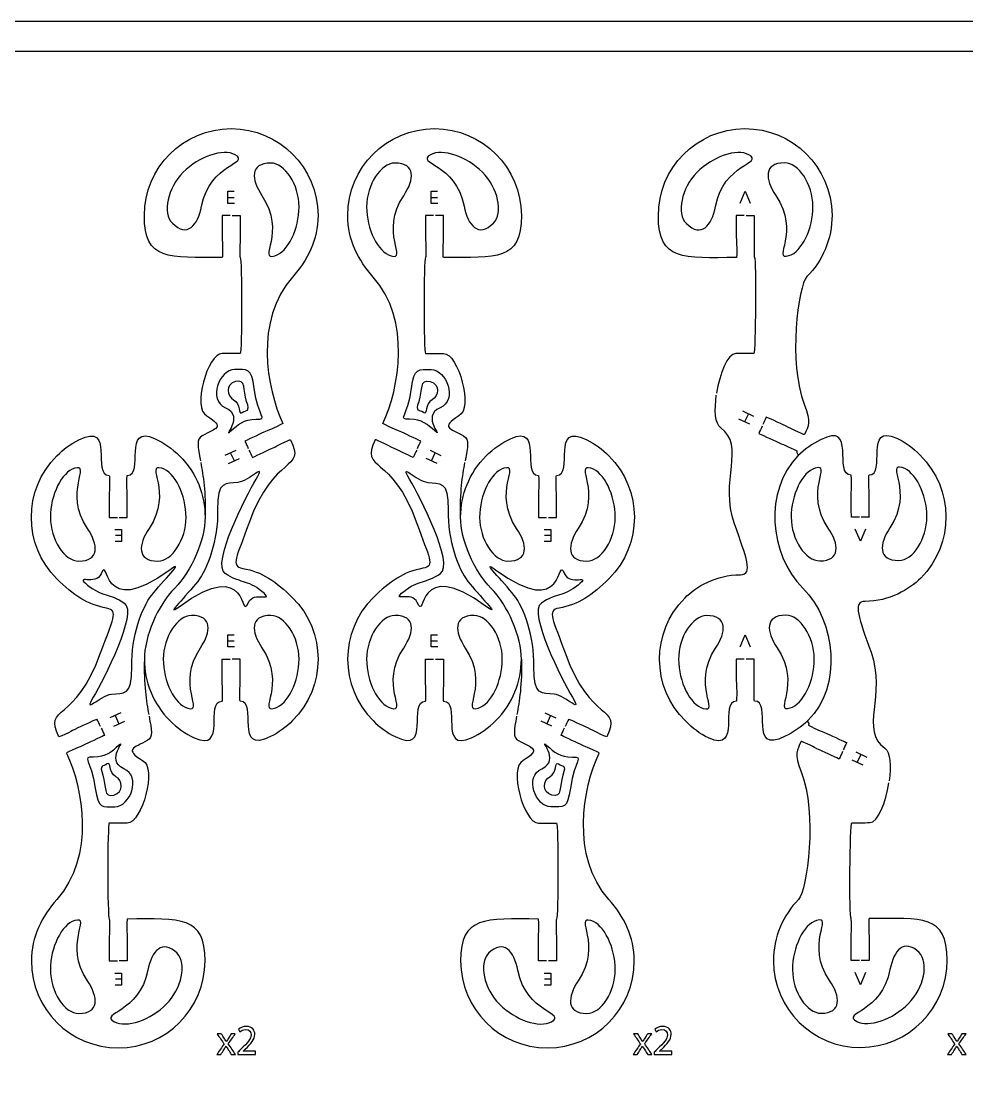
# Model space of a CAD drawing. Extents: x 0 to 620, y 0 to 360.
# Drawn here: x 383 to 540.9, y 183.1 to 360 of the extents above; entities that cross this region are included whole.
import ezdxf

# ---------------------------------------------------------------- set-up
doc = ezdxf.new("R2010")
doc.units = 0
doc.header["$MEASUREMENT"] = 0
doc.layers.add('DEFAULT', color=7, linetype='CONTINUOUS')

msp = doc.modelspace()

# ---------------------------------------------------------------- linework, layer by layer
at = {"layer": 'DEFAULT', "color": 36}
for points in [[(620, 0), (0, 0), (0, 360), (620, 360)], [(615.33, 5.38), (213.62, 5.38), (213.62, 355), (615.33, 355)]]:
    msp.add_lwpolyline(points, close=True, dxfattribs=at)
at = {"layer": 'DEFAULT', "color": 250}
for points in [[(418.65, 329.61), (417.51, 329.61), (417.51, 331.64), (418.6, 331.64)], [(452.59, 329.61), (451.46, 329.61), (451.46, 331.63), (452.55, 331.63)], [(503.05, 329.62), (503.89, 331.64), (504.74, 329.62)], [(418.56, 330.56), (417.51, 330.56)], [(452.5, 330.56), (451.46, 330.56)], [(503.45, 294.98), (505.28, 294.12)], [(504.43, 294.52), (503.79, 293.16)], [(504.65, 292.76), (502.82, 293.61)], [(418.83, 288.4), (417, 287.55)], [(417.64, 286.19), (419.47, 287.04)], [(418.61, 286.64), (417.97, 288)], [(452.47, 286.19), (450.64, 287.04)], [(451.28, 288.41), (453.11, 287.55)], [(451.5, 286.64), (452.13, 288)], [(398.65, 275.19), (399.79, 275.19), (399.79, 273.17), (398.69, 273.17)], [(470.32, 275.19), (471.46, 275.19), (471.46, 273.17), (470.36, 273.17)], [(523.97, 275.26), (523.13, 273.24), (522.28, 275.26)], [(398.74, 274.25), (399.79, 274.25)], [(470.41, 274.24), (471.46, 274.24)], [(418.65, 255.6), (417.51, 255.6), (417.51, 257.62), (418.6, 257.62)], [(452.59, 255.6), (451.46, 255.6), (451.46, 257.62), (452.55, 257.62)], [(503.05, 255.61), (503.89, 257.64), (504.74, 255.61)], [(418.56, 256.55), (417.51, 256.55)], [(452.5, 256.55), (451.46, 256.55)], [(399.67, 244.6), (397.83, 243.75)], [(470.44, 244.6), (472.27, 243.75)], [(398.47, 242.39), (400.3, 243.24)], [(398.69, 244.15), (399.33, 242.79)], [(471.64, 242.39), (469.81, 243.24)], [(471.42, 244.15), (470.78, 242.79)], [(522.38, 238.09), (524.22, 237.24)], [(522.61, 236.33), (523.24, 237.69)], [(523.58, 235.87), (521.75, 236.73)], [(398.65, 201.18), (399.79, 201.18), (399.79, 199.16), (398.7, 199.16)], [(398.74, 200.23), (399.79, 200.23)], [(470.32, 201.18), (471.45, 201.18), (471.45, 199.16), (470.36, 199.16)], [(470.41, 200.23), (471.45, 200.23)], [(523.97, 201.26), (523.13, 199.24), (522.28, 201.26)]]:
    msp.add_lwpolyline(points, dxfattribs=at)
at = {"layer": 'DEFAULT', "color": 1}
for points, knots in [([(417.93, 327.58), (417.48, 327.58), (417.03, 327.58), (416.58, 327.58), (416.58, 326.41), (416.58, 325.25), (416.58, 324.08), (416.58, 323.11), (416.63, 322.92), (416.63, 322.33), (416.63, 321.36), (416.63, 320.58), (416.58, 320.58), (407.64, 320.58), (403.58, 319.99), (403.58, 327.58), (403.58, 335.59), (410.07, 342.08), (418.08, 342.08), (426.09, 342.08), (432.58, 335.59), (432.58, 327.58), (432.58, 323.57), (430.79, 320.1), (428.33, 317.32), (421.93, 310.1), (423.96, 298.77), (426.7, 292.9), (426.72, 292.85), (426.01, 292.52), (425.14, 292.11), (424.6, 291.86), (424.41, 291.83), (423.53, 291.42), (422.73, 291.05), (420.36, 289.94), (420.36, 289.94), (420.55, 289.53), (420.74, 289.12), (420.93, 288.72)], [0, 0, 0, 0, 3.83, 3.83, 3.83, 13.76, 13.76, 13.76, 14.76, 14.76, 14.76, 15.76, 15.76, 15.76, 16.76, 16.76, 16.76, 17.76, 17.76, 17.76, 18.76, 18.76, 18.76, 19.76, 19.76, 19.76, 20.76, 20.76, 20.76, 21.76, 21.76, 21.76, 22.76, 22.76, 22.76, 23.76, 23.76, 23.76, 27.58953, 27.58953, 27.58953, 27.58953]), ([(449.18, 288.72), (449.37, 289.13), (449.56, 289.54), (449.75, 289.94), (449.75, 289.94), (447.38, 291.05), (446.58, 291.43), (445.7, 291.83), (445.51, 291.87), (444.97, 292.12), (444.09, 292.52), (443.39, 292.85), (443.41, 292.9), (446.15, 298.78), (448.18, 310.1), (441.78, 317.32), (439.31, 320.1), (437.53, 323.57), (437.53, 327.58), (437.53, 335.59), (444.02, 342.08), (452.03, 342.08), (460.04, 342.08), (466.53, 335.59), (466.53, 327.58), (466.53, 319.99), (462.46, 320.58), (453.53, 320.58), (453.48, 320.58), (453.48, 321.36), (453.48, 322.33), (453.48, 322.92), (453.53, 323.11), (453.53, 324.08), (453.53, 325.25), (453.53, 326.41), (453.53, 327.58), (453.08, 327.58), (452.63, 327.58), (452.18, 327.58)], [0, 0, 0, 0, 3.82953, 3.82953, 3.82953, 4.82953, 4.82953, 4.82953, 5.82953, 5.82953, 5.82953, 6.82953, 6.82953, 6.82953, 7.82953, 7.82953, 7.82953, 8.82953, 8.82953, 8.82953, 9.82953, 9.82953, 9.82953, 10.82953, 10.82953, 10.82953, 11.82953, 11.82953, 11.82953, 12.82953, 12.82953, 12.82953, 13.82953, 13.82953, 13.82953, 23.75953, 23.75953, 23.75953, 27.58953, 27.58953, 27.58953, 27.58953]), ([(503.75, 327.58), (503.3, 327.58), (502.85, 327.57), (502.4, 327.57), (502.4, 327.57), (502.41, 324.94), (502.42, 324.07), (502.42, 323.1), (502.48, 322.91), (502.48, 322.32), (502.49, 321.36), (502.49, 320.57), (502.44, 320.57), (493.51, 320.52), (489.44, 319.91), (489.4, 327.5), (489.36, 335.51), (495.81, 342.03), (503.82, 342.08), (511.83, 342.12), (518.35, 335.67), (518.4, 327.66), (518.42, 323.66), (516.82, 320.01), (514.21, 317.38), (512.76, 315.92), (511.04, 302.96), (513.77, 296.08), (514.97, 293.03), (514.47, 292.52), (513.79, 291.02), (513.77, 290.98), (513.06, 291.3), (512.18, 291.71), (511.64, 291.95), (511.49, 292.08), (510.61, 292.49), (509.81, 292.85), (507.43, 293.95), (507.43, 293.95), (507.24, 293.54), (507.05, 293.13), (506.86, 292.72)], [0, 0, 0, 0, 3.830052, 3.830052, 3.830052, 4.830052, 4.830052, 4.830052, 5.830052, 5.830052, 5.830052, 6.830052, 6.830052, 6.830052, 7.830052, 7.830052, 7.830052, 8.830052, 8.830052, 8.830052, 9.830052, 9.830052, 9.830052, 10.830052, 10.830052, 10.830052, 11.830052, 11.830052, 11.830052, 12.830052, 12.830052, 12.830052, 13.830052, 13.830052, 13.830052, 14.830052, 14.830052, 14.830052, 15.830052, 15.830052, 15.830052, 19.660248, 19.660248, 19.660248, 19.660248]), ([(413.13, 329.12), (412.51, 325.92), (410.72, 323.84), (408.26, 326.3), (406.56, 328), (407.46, 332.2), (410.07, 334.8), (412.67, 337.41), (416.74, 338.84), (418.73, 337.72), (421.39, 336.23), (414.52, 336.36), (413.13, 329.12)], [1, 1, 1, 1, 2, 2, 2, 3, 3, 3, 4, 4, 4, 5, 5, 5, 5]), ([(460.04, 334.8), (462.65, 332.2), (463.55, 327.99), (461.85, 326.3), (459.39, 323.84), (457.6, 325.92), (456.98, 329.12), (455.59, 336.35), (448.71, 336.23), (451.37, 337.72), (453.37, 338.83), (457.43, 337.41), (460.04, 334.8)], [1, 1, 1, 1, 2, 2, 2, 3, 3, 3, 4, 4, 4, 5, 5, 5, 5]), ([(504.5, 337.72), (507.16, 336.25), (500.29, 336.33), (498.94, 329.09), (498.34, 325.89), (496.56, 323.8), (494.08, 326.24), (492.38, 327.93), (493.25, 332.14), (495.85, 334.76), (498.44, 337.38), (502.49, 338.83), (504.5, 337.72)], [1, 1, 1, 1, 2, 2, 2, 3, 3, 3, 4, 4, 4, 5, 5, 5, 5]), ([(423.22, 330.9), (421.4, 333.59), (421.19, 336.33), (424.67, 336.33), (427.07, 336.33), (429.41, 332.73), (429.41, 329.04), (429.41, 325.36), (427.54, 321.47), (425.34, 320.85), (422.41, 320.02), (427.35, 324.79), (423.22, 330.9)], [1, 1, 1, 1, 2, 2, 2, 3, 3, 3, 4, 4, 4, 5, 5, 5, 5]), ([(444.77, 320.85), (442.57, 321.47), (440.7, 325.35), (440.7, 329.04), (440.7, 332.72), (443.04, 336.33), (445.43, 336.33), (448.92, 336.33), (448.71, 333.59), (446.88, 330.89), (442.76, 324.79), (447.7, 320.02), (444.77, 320.85)], [1, 1, 1, 1, 2, 2, 2, 3, 3, 3, 4, 4, 4, 5, 5, 5, 5]), ([(515.22, 329.1), (515.24, 325.42), (513.39, 321.52), (511.2, 320.89), (508.27, 320.04), (513.19, 324.84), (509.03, 330.92), (507.18, 333.61), (506.96, 336.35), (510.44, 336.37), (512.84, 336.38), (515.2, 332.79), (515.22, 329.1)], [1, 1, 1, 1, 2, 2, 2, 3, 3, 3, 4, 4, 4, 5, 5, 5, 5]), ([(418.23, 327.58), (418.68, 327.58), (419.13, 327.58), (419.58, 327.58), (419.58, 326.41), (419.58, 325.25), (419.58, 324.08), (419.58, 323.11), (419.53, 322.92), (419.53, 322.33), (419.53, 321.36), (419.53, 320.58), (419.58, 320.58), (419.91, 320.46), (419.91, 304.58), (419.58, 304.58), (418.58, 304.58), (417.58, 304.58), (416.58, 304.58), (414.1, 304.58), (411.56, 295.31), (414.01, 294.17), (417.11, 292.17), (415.54, 292.12), (413.23, 290.8), (412.23, 290.23), (412.51, 289.02), (412.95, 286.65)], [0, 0, 0, 0, 3.83, 3.83, 3.83, 13.76, 13.76, 13.76, 14.76, 14.76, 14.76, 15.76, 15.76, 15.76, 16.76, 16.76, 16.76, 25.26, 25.26, 25.26, 26.26, 26.26, 26.26, 27.26, 27.26, 27.26, 28.26, 28.26, 28.26, 28.26]), ([(451.88, 327.58), (451.43, 327.58), (450.98, 327.58), (450.53, 327.58), (450.53, 326.41), (450.53, 325.25), (450.53, 324.08), (450.53, 323.11), (450.58, 322.92), (450.58, 322.33), (450.58, 321.36), (450.58, 320.58), (450.53, 320.58), (450.2, 320.46), (450.2, 304.58), (450.53, 304.58), (451.53, 304.58), (452.53, 304.58), (453.53, 304.58), (456.01, 304.58), (458.55, 295.31), (456.1, 294.17), (453, 292.17), (454.57, 292.12), (456.88, 290.81), (457.88, 290.24), (457.6, 289.02), (457.16, 286.64)], [0, 0, 0, 0, 3.83, 3.83, 3.83, 13.76, 13.76, 13.76, 14.76, 14.76, 14.76, 15.76, 15.76, 15.76, 16.76, 16.76, 16.76, 25.26, 25.26, 25.26, 26.26, 26.26, 26.26, 27.26, 27.26, 27.26, 28.26, 28.26, 28.26, 28.26]), ([(504.05, 327.58), (504.5, 327.58), (504.95, 327.59), (505.4, 327.59), (505.4, 327.59), (505.41, 324.96), (505.42, 324.09), (505.43, 323.12), (505.38, 322.93), (505.38, 322.34), (505.39, 321.37), (505.39, 320.59), (505.44, 320.59), (505.77, 320.47), (505.65, 304.59), (505.33, 304.58), (504.33, 304.58), (503.33, 304.57), (502.33, 304.57), (500.94, 304.56), (499.63, 301.18), (499.13, 297.93)], [0, 0, 0, 0, 3.830052, 3.830052, 3.830052, 4.830052, 4.830052, 4.830052, 5.830052, 5.830052, 5.830052, 6.830052, 6.830052, 6.830052, 7.830052, 7.830052, 7.830052, 16.330146, 16.330146, 16.330146, 17.330146, 17.330146, 17.330146, 17.330146]), ([(503.74, 253.57), (503.29, 253.57), (502.84, 253.57), (502.4, 253.57), (502.4, 253.57), (502.41, 250.94), (502.42, 250.06), (502.42, 249.1), (502.47, 248.9), (502.48, 248.31), (502.48, 247.35), (502.48, 246.56), (502.43, 246.56), (499.44, 246.54), (503.4, 237.92), (497.8, 240.42), (496.32, 241.1), (495.14, 242.04), (493.91, 243.25), (488.22, 248.88), (488.17, 258.07), (493.8, 263.76), (495.72, 265.68), (499.06, 267.66), (503.11, 267.66), (505.28, 267.66), (504.11, 270.54), (502.12, 276.12), (499.56, 283.28), (504.05, 289.19), (499.82, 292.15), (498.87, 292.8), (498.74, 295.14), (499.08, 297.62)], [0, 0, 0, 0, 3.820052, 3.820052, 3.820052, 4.820052, 4.820052, 4.820052, 5.820052, 5.820052, 5.820052, 6.820052, 6.820052, 6.820052, 7.820052, 7.820052, 7.820052, 8.820052, 8.820052, 8.820052, 9.820052, 9.820052, 9.820052, 10.820052, 10.820052, 10.820052, 11.820052, 11.820052, 11.820052, 12.820052, 12.820052, 12.820052, 13.820052, 13.820052, 13.820052, 13.820052]), ([(396.25, 242.34), (396.06, 242.75), (395.87, 243.16), (395.67, 243.57), (395.67, 243.57), (393.3, 242.46), (392.5, 242.09), (391.62, 241.68), (391.47, 241.55), (390.94, 241.3), (390.06, 240.89), (389.35, 240.57), (389.33, 240.61), (386.66, 245.99), (392.08, 242.75), (396.28, 254.61), (398.26, 260.2), (399.42, 261.71), (397.28, 262.07), (394.14, 262.61), (391.68, 264.26), (388.97, 266.97), (383.3, 272.64), (383.3, 281.82), (388.97, 287.48), (390.07, 288.59), (391.31, 289.47), (392.64, 290.15), (398.81, 293.28), (394.64, 284.23), (397.72, 284.23), (397.77, 284.23), (397.77, 283.44), (397.77, 282.48), (397.77, 281.89), (397.72, 281.69), (397.72, 280.73), (397.72, 279.56), (397.72, 278.39), (397.72, 277.22), (398.17, 277.22), (398.62, 277.22), (399.07, 277.22)], [0, 0, 0, 0, 3.82953, 3.82953, 3.82953, 4.82953, 4.82953, 4.82953, 5.82953, 5.82953, 5.82953, 6.82953, 6.82953, 6.82953, 7.82953, 7.82953, 7.82953, 8.82953, 8.82953, 8.82953, 9.82953, 9.82953, 9.82953, 10.82953, 10.82953, 10.82953, 11.82953, 11.82953, 11.82953, 12.82953, 12.82953, 12.82953, 13.82953, 13.82953, 13.82953, 14.82953, 14.82953, 14.82953, 24.75953, 24.75953, 24.75953, 28.59953, 28.59953, 28.59953, 28.59953]), ([(399.37, 277.22), (399.82, 277.22), (400.27, 277.22), (400.72, 277.22), (400.72, 278.39), (400.72, 279.56), (400.72, 280.73), (400.72, 281.69), (400.67, 281.89), (400.67, 282.48), (400.67, 283.44), (400.67, 284.23), (400.72, 284.23), (403.72, 284.23), (399.81, 292.87), (405.39, 290.34), (406.86, 289.65), (408.25, 288.7), (409.47, 287.48), (412.3, 284.65), (413.72, 280.94), (413.72, 277.23), (413.72, 273.52), (411.48, 268.23), (408.65, 265.39), (405.82, 262.57), (403.58, 257.27), (403.58, 253.56), (403.45, 249.41), (403.93, 246.45), (404.31, 244.35)], [0, 0, 0, 0, 3.82, 3.82, 3.82, 13.75, 13.75, 13.75, 14.75, 14.75, 14.75, 15.75, 15.75, 15.75, 16.75, 16.75, 16.75, 17.75, 17.75, 17.75, 18.75, 18.75, 18.75, 19.75, 19.75, 19.75, 20.75, 20.75, 20.75, 21.75, 21.75, 21.75, 21.75]), ([(456.39, 277.23), (456.39, 280.94), (457.81, 284.65), (460.64, 287.48), (461.86, 288.7), (463.24, 289.65), (464.72, 290.34), (470.3, 292.87), (466.39, 284.23), (469.39, 284.23), (469.44, 284.23), (469.44, 283.44), (469.44, 282.48), (469.44, 281.89), (469.39, 281.69), (469.39, 280.73), (469.39, 279.56), (469.39, 278.39), (469.39, 277.22), (469.84, 277.22), (470.29, 277.22), (470.74, 277.22)], [0, 0, 0, 0, 1, 1, 1, 2, 2, 2, 3, 3, 3, 4, 4, 4, 5, 5, 5, 14.93, 14.93, 14.93, 18.76, 18.76, 18.76, 18.76]), ([(471.04, 277.22), (471.49, 277.22), (471.94, 277.22), (472.39, 277.22), (472.39, 278.39), (472.39, 279.56), (472.39, 280.73), (472.39, 281.69), (472.34, 281.89), (472.34, 282.48), (472.34, 283.44), (472.34, 284.23), (472.39, 284.23), (475.46, 284.23), (471.29, 293.28), (477.47, 290.15), (478.79, 289.47), (480.04, 288.59), (481.14, 287.48), (486.81, 281.82), (486.81, 272.64), (481.14, 266.97), (478.43, 264.26), (475.97, 262.61), (472.83, 262.08), (470.69, 261.71), (471.85, 260.2), (473.83, 254.61), (478.03, 242.75), (483.44, 245.99), (480.78, 240.61), (480.76, 240.57), (480.05, 240.9), (479.17, 241.31), (478.64, 241.56), (478.48, 241.68), (477.61, 242.09), (476.81, 242.46), (474.43, 243.57), (474.43, 243.57), (474.24, 243.16), (474.05, 242.76), (473.86, 242.35)], [0, 0, 0, 0, 3.83, 3.83, 3.83, 13.76, 13.76, 13.76, 14.76, 14.76, 14.76, 15.76, 15.76, 15.76, 16.76, 16.76, 16.76, 17.76, 17.76, 17.76, 18.76, 18.76, 18.76, 19.76, 19.76, 19.76, 20.76, 20.76, 20.76, 21.76, 21.76, 21.76, 22.76, 22.76, 22.76, 23.76, 23.76, 23.76, 24.76, 24.76, 24.76, 28.58953, 28.58953, 28.58953, 28.58953]), ([(506.74, 292.45), (506.55, 292.04), (506.36, 291.63), (506.17, 291.22), (506.17, 291.22), (508.56, 290.12), (509.36, 289.76), (510.23, 289.35), (510.43, 289.32), (510.97, 289.07), (511.85, 288.67), (512.56, 288.35), (512.54, 288.3), (512.32, 287.83), (513.03, 287.8), (512.71, 287.49)], [0, 0, 0, 0, 3.830196, 3.830196, 3.830196, 4.830196, 4.830196, 4.830196, 5.830196, 5.830196, 5.830196, 6.830196, 6.830196, 6.830196, 7.830196, 7.830196, 7.830196, 7.830196]), ([(522.98, 277.28), (522.53, 277.28), (522.08, 277.28), (521.63, 277.28), (521.63, 277.28), (521.61, 279.91), (521.6, 280.78), (521.6, 281.75), (521.65, 281.94), (521.65, 282.53), (521.64, 283.5), (521.64, 284.28), (521.59, 284.28), (518.51, 284.26), (522.63, 293.34), (516.47, 290.17), (515.15, 289.49), (513.81, 288.6), (512.71, 287.49), (507.08, 281.8), (507.82, 271.06), (513.51, 265.43), (519.17, 259.77), (520.08, 249.03), (514.42, 243.37), (514.11, 243.06), (514.7, 243.03), (514.48, 242.56), (514.46, 242.51), (515.18, 242.19), (516.05, 241.79), (516.59, 241.54), (516.79, 241.5), (517.67, 241.1), (518.46, 240.73), (520.85, 239.64), (520.85, 239.64), (520.66, 239.23), (520.47, 238.82), (520.28, 238.41)], [0, 0, 0, 0, 3.830052, 3.830052, 3.830052, 4.830052, 4.830052, 4.830052, 5.830052, 5.830052, 5.830052, 6.830052, 6.830052, 6.830052, 7.830052, 7.830052, 7.830052, 8.830052, 8.830052, 8.830052, 9.830052, 9.830052, 9.830052, 10.830052, 10.830052, 10.830052, 11.830052, 11.830052, 11.830052, 12.830052, 12.830052, 12.830052, 13.830052, 13.830052, 13.830052, 14.830052, 14.830052, 14.830052, 18.660248, 18.660248, 18.660248, 18.660248]), ([(523.28, 277.29), (523.73, 277.29), (524.18, 277.29), (524.63, 277.29), (524.63, 277.29), (524.61, 279.92), (524.61, 280.8), (524.6, 281.76), (524.55, 281.96), (524.55, 282.55), (524.54, 283.51), (524.54, 284.3), (524.59, 284.3), (527.59, 284.32), (523.63, 292.94), (529.22, 290.44), (530.7, 289.76), (531.88, 288.82), (533.11, 287.61), (538.8, 281.97), (538.85, 272.79), (533.22, 267.1), (531.3, 265.18), (527.96, 263.2), (523.91, 263.2), (521.74, 263.2), (522.92, 260.32), (524.91, 254.74), (527.46, 247.58), (522.97, 241.67), (527.21, 238.71), (528.15, 238.06), (528.29, 235.71), (527.94, 233.24)], [0, 0, 0, 0, 3.830052, 3.830052, 3.830052, 4.830052, 4.830052, 4.830052, 5.830052, 5.830052, 5.830052, 6.830052, 6.830052, 6.830052, 7.830052, 7.830052, 7.830052, 8.830052, 8.830052, 8.830052, 9.830052, 9.830052, 9.830052, 10.830052, 10.830052, 10.830052, 11.830052, 11.830052, 11.830052, 12.830052, 12.830052, 12.830052, 13.830052, 13.830052, 13.830052, 13.830052]), ([(421.05, 288.44), (421.24, 288.04), (421.43, 287.63), (421.63, 287.22), (421.63, 287.22), (424, 288.33), (424.8, 288.7), (425.68, 289.11), (425.83, 289.24), (426.36, 289.49), (427.24, 289.89), (427.95, 290.22), (427.97, 290.18), (430.64, 284.8), (425.22, 288.04), (421.02, 276.18), (419.04, 270.59), (417.88, 269.08), (420.02, 268.71), (423.16, 268.18), (425.62, 266.53), (428.34, 263.82), (434, 258.16), (434, 248.97), (428.34, 243.31), (427.23, 242.2), (425.99, 241.32), (424.66, 240.64), (418.49, 237.51), (422.66, 246.57), (419.58, 246.57), (419.53, 246.57), (419.53, 247.35), (419.53, 248.32), (419.53, 248.91), (419.58, 249.1), (419.58, 250.07), (419.58, 251.23), (419.58, 252.4), (419.58, 253.57), (419.13, 253.57), (418.68, 253.57), (418.22, 253.57)], [0, 0, 0, 0, 3.82953, 3.82953, 3.82953, 4.82953, 4.82953, 4.82953, 5.82953, 5.82953, 5.82953, 6.82953, 6.82953, 6.82953, 7.82953, 7.82953, 7.82953, 8.82953, 8.82953, 8.82953, 9.82953, 9.82953, 9.82953, 10.82953, 10.82953, 10.82953, 11.82953, 11.82953, 11.82953, 12.82953, 12.82953, 12.82953, 13.82953, 13.82953, 13.82953, 14.82953, 14.82953, 14.82953, 24.75953, 24.75953, 24.75953, 28.60953, 28.60953, 28.60953, 28.60953]), ([(449.05, 288.45), (448.86, 288.04), (448.67, 287.63), (448.48, 287.22), (448.48, 287.22), (446.11, 288.33), (445.31, 288.7), (444.43, 289.11), (444.28, 289.24), (443.75, 289.49), (442.87, 289.9), (442.16, 290.23), (442.14, 290.18), (439.47, 284.8), (444.88, 288.04), (449.09, 276.18), (451.07, 270.59), (452.23, 269.08), (450.09, 268.72), (446.94, 268.18), (444.49, 266.53), (441.77, 263.82), (436.11, 258.16), (436.11, 248.97), (441.77, 243.31), (442.88, 242.2), (444.12, 241.32), (445.45, 240.64), (451.62, 237.51), (447.45, 246.57), (450.53, 246.57), (450.58, 246.57), (450.58, 247.35), (450.58, 248.32), (450.58, 248.91), (450.53, 249.1), (450.53, 250.07), (450.53, 251.23), (450.53, 252.4), (450.53, 253.57), (450.98, 253.57), (451.43, 253.57), (451.88, 253.57)], [0, 0, 0, 0, 3.82953, 3.82953, 3.82953, 4.82953, 4.82953, 4.82953, 5.82953, 5.82953, 5.82953, 6.82953, 6.82953, 6.82953, 7.82953, 7.82953, 7.82953, 8.82953, 8.82953, 8.82953, 9.82953, 9.82953, 9.82953, 10.82953, 10.82953, 10.82953, 11.82953, 11.82953, 11.82953, 12.82953, 12.82953, 12.82953, 13.82953, 13.82953, 13.82953, 14.82953, 14.82953, 14.82953, 24.75953, 24.75953, 24.75953, 28.58953, 28.58953, 28.58953, 28.58953]), ([(392.62, 269.93), (390.23, 269.93), (387.89, 273.54), (387.89, 277.22), (387.89, 280.91), (389.76, 284.79), (391.96, 285.41), (394.89, 286.24), (389.95, 281.47), (394.08, 275.37), (395.91, 272.67), (396.11, 269.93), (392.62, 269.93)], [1, 1, 1, 1, 2, 2, 2, 3, 3, 3, 4, 4, 4, 5, 5, 5, 5]), ([(405.82, 269.93), (402.33, 269.93), (402.54, 272.67), (404.36, 275.37), (408.5, 281.47), (403.55, 286.24), (406.48, 285.41), (408.68, 284.79), (410.55, 280.91), (410.55, 277.22), (410.55, 273.54), (408.21, 269.93), (405.82, 269.93)], [1, 1, 1, 1, 2, 2, 2, 3, 3, 3, 4, 4, 4, 5, 5, 5, 5]), ([(452.18, 253.57), (452.63, 253.57), (453.08, 253.57), (453.53, 253.57), (453.53, 252.4), (453.53, 251.23), (453.53, 250.07), (453.53, 249.1), (453.48, 248.91), (453.48, 248.32), (453.48, 247.35), (453.48, 246.57), (453.53, 246.57), (456.53, 246.56), (452.61, 237.92), (458.2, 240.45), (459.67, 241.14), (461.06, 242.09), (462.28, 243.31), (465.11, 246.14), (466.53, 249.85), (466.53, 253.57), (466.53, 257.28), (464.29, 262.57), (461.46, 265.4), (458.63, 268.23), (456.39, 273.52), (456.39, 277.23), (456.25, 281.32), (456.72, 284.25), (457.1, 286.35)], [0, 0, 0, 0, 3.83, 3.83, 3.83, 13.76, 13.76, 13.76, 14.76, 14.76, 14.76, 15.76, 15.76, 15.76, 16.76, 16.76, 16.76, 17.76, 17.76, 17.76, 18.76, 18.76, 18.76, 19.76, 19.76, 19.76, 20.76, 20.76, 20.76, 21.76, 21.76, 21.76, 21.76]), ([(459.56, 277.22), (459.56, 280.91), (461.42, 284.79), (463.63, 285.41), (466.56, 286.24), (461.61, 281.47), (465.74, 275.37), (467.57, 272.67), (467.77, 269.93), (464.29, 269.93), (461.9, 269.93), (459.56, 273.54), (459.56, 277.22)], [1, 1, 1, 1, 2, 2, 2, 3, 3, 3, 4, 4, 4, 5, 5, 5, 5]), ([(478.15, 285.41), (480.35, 284.79), (482.21, 280.91), (482.21, 277.22), (482.21, 273.54), (479.88, 269.93), (477.48, 269.93), (474, 269.93), (474.2, 272.67), (476.03, 275.37), (480.16, 281.47), (475.21, 286.24), (478.15, 285.41)], [1, 1, 1, 1, 2, 2, 2, 3, 3, 3, 4, 4, 4, 5, 5, 5, 5]), ([(511.58, 277.23), (511.56, 280.91), (513.41, 284.8), (515.61, 285.44), (518.53, 286.29), (513.61, 281.48), (517.78, 275.41), (519.62, 272.72), (519.84, 269.98), (516.35, 269.96), (513.96, 269.95), (511.6, 273.54), (511.58, 277.23)], [1, 1, 1, 1, 2, 2, 2, 3, 3, 3, 4, 4, 4, 5, 5, 5, 5]), ([(530.13, 285.52), (532.33, 284.91), (534.22, 281.04), (534.24, 277.35), (534.26, 273.67), (531.94, 270.05), (529.55, 270.03), (526.06, 270.02), (526.25, 272.76), (528.07, 275.46), (532.16, 281.59), (527.18, 286.34), (530.13, 285.52)], [1, 1, 1, 1, 2, 2, 2, 3, 3, 3, 4, 4, 4, 5, 5, 5, 5]), ([(411.48, 260.86), (414.97, 260.86), (414.76, 258.12), (412.94, 255.43), (408.81, 249.32), (413.76, 244.55), (410.82, 245.38), (408.62, 246), (406.75, 249.88), (406.75, 253.57), (406.75, 257.26), (409.09, 260.86), (411.48, 260.86)], [1, 1, 1, 1, 2, 2, 2, 3, 3, 3, 4, 4, 4, 5, 5, 5, 5]), ([(423.22, 255.43), (421.4, 258.12), (421.19, 260.86), (424.68, 260.86), (427.07, 260.86), (429.41, 257.26), (429.41, 253.57), (429.41, 249.88), (427.54, 246), (425.34, 245.38), (422.41, 244.55), (427.36, 249.32), (423.22, 255.43)], [1, 1, 1, 1, 2, 2, 2, 3, 3, 3, 4, 4, 4, 5, 5, 5, 5]), ([(446.88, 255.42), (442.75, 249.32), (447.7, 244.55), (444.77, 245.38), (442.57, 246), (440.7, 249.88), (440.7, 253.57), (440.7, 257.26), (443.03, 260.86), (445.43, 260.86), (448.92, 260.86), (448.71, 258.12), (446.88, 255.42)], [1, 1, 1, 1, 2, 2, 2, 3, 3, 3, 4, 4, 4, 5, 5, 5, 5]), ([(463.35, 253.57), (463.35, 249.88), (461.49, 246), (459.29, 245.38), (456.35, 244.55), (461.3, 249.32), (457.17, 255.42), (455.34, 258.12), (455.14, 260.86), (458.62, 260.86), (461.02, 260.86), (463.35, 257.26), (463.35, 253.57)], [1, 1, 1, 1, 2, 2, 2, 3, 3, 3, 4, 4, 4, 5, 5, 5, 5]), ([(496.89, 245.34), (494.69, 245.95), (492.8, 249.82), (492.78, 253.51), (492.76, 257.19), (495.08, 260.81), (497.47, 260.83), (500.96, 260.84), (500.77, 258.1), (498.95, 255.4), (494.86, 249.27), (499.84, 244.52), (496.89, 245.34)], [1, 1, 1, 1, 2, 2, 2, 3, 3, 3, 4, 4, 4, 5, 5, 5, 5]), ([(515.44, 253.63), (515.46, 249.95), (513.61, 246.05), (511.41, 245.42), (508.49, 244.57), (513.41, 249.37), (509.24, 255.45), (507.4, 258.14), (507.18, 260.88), (510.67, 260.9), (513.06, 260.91), (515.42, 257.32), (515.44, 253.63)], [1, 1, 1, 1, 2, 2, 2, 3, 3, 3, 4, 4, 4, 5, 5, 5, 5]), ([(403.58, 253.56), (403.58, 249.85), (405, 246.14), (407.83, 243.31), (409.05, 242.09), (410.44, 241.14), (411.91, 240.45), (417.49, 237.92), (413.58, 246.56), (416.58, 246.57), (416.63, 246.57), (416.63, 247.35), (416.63, 248.32), (416.63, 248.91), (416.58, 249.1), (416.58, 250.07), (416.58, 251.23), (416.58, 252.4), (416.58, 253.57), (417.03, 253.57), (417.48, 253.57), (417.92, 253.57)], [0, 0, 0, 0, 1, 1, 1, 2, 2, 2, 3, 3, 3, 4, 4, 4, 5, 5, 5, 14.93, 14.93, 14.93, 18.74, 18.74, 18.74, 18.74]), ([(514.42, 243.37), (513.32, 242.26), (511.87, 241.37), (510.55, 240.69), (504.39, 237.52), (508.51, 246.59), (505.44, 246.58), (505.38, 246.58), (505.38, 247.36), (505.38, 248.33), (505.37, 248.92), (505.42, 249.11), (505.42, 250.08), (505.41, 250.95), (505.4, 253.58), (505.4, 253.58), (504.95, 253.58), (504.49, 253.58), (504.04, 253.58)], [0, 0, 0, 0, 1, 1, 1, 2, 2, 2, 3, 3, 3, 4, 4, 4, 5, 5, 5, 8.840052, 8.840052, 8.840052, 8.840052]), ([(404.37, 244.05), (404.8, 241.74), (405.06, 240.55), (404.07, 239.98), (401.76, 238.67), (400.19, 238.62), (403.29, 236.63), (405.74, 235.48), (403.2, 226.21), (400.72, 226.21), (399.72, 226.21), (398.72, 226.21), (397.72, 226.21), (397.39, 226.21), (397.39, 210.34), (397.72, 210.21), (397.77, 210.21), (397.77, 209.43), (397.77, 208.46), (397.77, 207.87), (397.72, 207.68), (397.72, 206.71), (397.72, 205.55), (397.72, 204.38), (397.72, 203.21), (398.17, 203.21), (398.62, 203.21), (399.08, 203.21)], [0, 0, 0, 0, 1, 1, 1, 2, 2, 2, 3, 3, 3, 11.5, 11.5, 11.5, 12.5, 12.5, 12.5, 13.5, 13.5, 13.5, 14.5, 14.5, 14.5, 24.43, 24.43, 24.43, 28.27, 28.27, 28.27, 28.27]), ([(465.74, 244.05), (465.31, 241.74), (465.05, 240.55), (466.04, 239.99), (468.34, 238.67), (469.92, 238.63), (466.82, 236.63), (464.37, 235.48), (466.9, 226.21), (469.39, 226.21), (470.39, 226.21), (471.39, 226.21), (472.39, 226.21), (472.72, 226.21), (472.72, 210.34), (472.39, 210.21), (472.34, 210.21), (472.34, 209.43), (472.34, 208.46), (472.34, 207.87), (472.39, 207.68), (472.39, 206.71), (472.39, 205.55), (472.39, 204.38), (472.39, 203.21), (471.94, 203.21), (471.49, 203.21), (471.04, 203.21)], [0, 0, 0, 0, 1, 1, 1, 2, 2, 2, 3, 3, 3, 11.5, 11.5, 11.5, 12.5, 12.5, 12.5, 13.5, 13.5, 13.5, 14.5, 14.5, 14.5, 24.43, 24.43, 24.43, 28.26, 28.26, 28.26, 28.26]), ([(396.37, 242.07), (396.56, 241.66), (396.75, 241.26), (396.94, 240.85), (396.94, 240.85), (394.57, 239.74), (393.77, 239.37), (392.89, 238.96), (392.7, 238.93), (392.16, 238.67), (391.29, 238.27), (390.58, 237.94), (390.6, 237.89), (393.34, 232.01), (395.37, 220.69), (388.97, 213.47), (386.51, 210.69), (384.72, 207.22), (384.72, 203.21), (384.72, 195.21), (391.21, 188.71), (399.22, 188.71), (407.23, 188.71), (413.72, 195.21), (413.72, 203.21), (413.72, 210.8), (409.66, 210.21), (400.72, 210.21), (400.67, 210.21), (400.67, 209.43), (400.67, 208.46), (400.67, 207.87), (400.72, 207.68), (400.72, 206.71), (400.72, 205.55), (400.72, 204.38), (400.72, 203.21), (400.27, 203.21), (399.82, 203.21), (399.38, 203.21)], [0, 0, 0, 0, 3.82953, 3.82953, 3.82953, 4.82953, 4.82953, 4.82953, 5.82953, 5.82953, 5.82953, 6.82953, 6.82953, 6.82953, 7.82953, 7.82953, 7.82953, 8.82953, 8.82953, 8.82953, 9.82953, 9.82953, 9.82953, 10.82953, 10.82953, 10.82953, 11.82953, 11.82953, 11.82953, 12.82953, 12.82953, 12.82953, 13.82953, 13.82953, 13.82953, 23.75953, 23.75953, 23.75953, 27.57953, 27.57953, 27.57953, 27.57953]), ([(470.74, 203.21), (470.29, 203.21), (469.84, 203.21), (469.38, 203.21), (469.38, 204.38), (469.38, 205.55), (469.38, 206.71), (469.38, 207.68), (469.44, 207.87), (469.44, 208.46), (469.44, 209.43), (469.44, 210.21), (469.38, 210.21), (460.45, 210.21), (456.39, 210.8), (456.39, 203.21), (456.39, 195.21), (462.88, 188.71), (470.89, 188.71), (478.9, 188.71), (485.39, 195.21), (485.39, 203.21), (485.39, 207.22), (483.6, 210.69), (481.14, 213.47), (474.74, 220.69), (476.77, 232.02), (479.51, 237.89), (479.53, 237.94), (478.82, 238.27), (477.95, 238.68), (477.41, 238.93), (477.21, 238.96), (476.34, 239.37), (475.54, 239.74), (473.16, 240.85), (473.16, 240.85), (473.35, 241.26), (473.54, 241.67), (473.73, 242.08)], [0, 0, 0, 0, 3.83, 3.83, 3.83, 13.76, 13.76, 13.76, 14.76, 14.76, 14.76, 15.76, 15.76, 15.76, 16.76, 16.76, 16.76, 17.76, 17.76, 17.76, 18.76, 18.76, 18.76, 19.76, 19.76, 19.76, 20.76, 20.76, 20.76, 21.76, 21.76, 21.76, 22.76, 22.76, 22.76, 23.76, 23.76, 23.76, 27.58953, 27.58953, 27.58953, 27.58953]), ([(520.16, 238.14), (519.97, 237.73), (519.78, 237.32), (519.59, 236.91), (519.59, 236.91), (517.21, 238.01), (516.41, 238.37), (515.53, 238.78), (515.38, 238.9), (514.84, 239.15), (513.97, 239.56), (513.25, 239.88), (513.23, 239.84), (512.55, 238.34), (512.05, 237.83), (513.26, 234.78), (515.98, 227.9), (514.26, 214.94), (512.81, 213.48), (510.2, 210.84), (508.6, 207.2), (508.62, 203.2), (508.67, 195.19), (515.19, 188.74), (523.2, 188.78), (531.21, 188.83), (537.67, 195.35), (537.62, 203.36), (537.58, 210.95), (533.52, 210.34), (524.58, 210.29), (524.53, 210.29), (524.54, 209.5), (524.54, 208.54), (524.55, 207.95), (524.6, 207.76), (524.6, 206.79), (524.61, 205.92), (524.62, 203.29), (524.62, 203.29), (524.17, 203.29), (523.72, 203.28), (523.27, 203.28)], [0, 0, 0, 0, 3.830196, 3.830196, 3.830196, 4.830196, 4.830196, 4.830196, 5.830196, 5.830196, 5.830196, 6.830196, 6.830196, 6.830196, 7.830196, 7.830196, 7.830196, 8.830196, 8.830196, 8.830196, 9.830196, 9.830196, 9.830196, 10.830196, 10.830196, 10.830196, 11.830196, 11.830196, 11.830196, 12.830196, 12.830196, 12.830196, 13.830196, 13.830196, 13.830196, 14.830196, 14.830196, 14.830196, 15.830196, 15.830196, 15.830196, 19.660248, 19.660248, 19.660248, 19.660248]), ([(522.97, 203.28), (522.52, 203.27), (522.07, 203.27), (521.62, 203.27), (521.62, 203.27), (521.61, 205.9), (521.6, 206.77), (521.6, 207.74), (521.65, 207.93), (521.64, 208.52), (521.64, 209.49), (521.63, 210.27), (521.58, 210.27), (521.25, 210.39), (521.37, 226.27), (521.7, 226.27), (522.7, 226.28), (523.69, 226.28), (524.69, 226.29), (526.08, 226.3), (527.39, 229.68), (527.89, 232.93)], [0, 0, 0, 0, 3.830052, 3.830052, 3.830052, 4.830052, 4.830052, 4.830052, 5.830052, 5.830052, 5.830052, 6.830052, 6.830052, 6.830052, 7.830052, 7.830052, 7.830052, 16.330146, 16.330146, 16.330146, 17.330146, 17.330146, 17.330146, 17.330146]), ([(394.08, 199.9), (395.91, 197.2), (396.11, 194.46), (392.63, 194.46), (390.23, 194.46), (387.89, 198.07), (387.89, 201.75), (387.89, 205.44), (389.76, 209.32), (391.96, 209.94), (394.9, 210.77), (389.95, 206), (394.08, 199.9)], [1, 1, 1, 1, 2, 2, 2, 3, 3, 3, 4, 4, 4, 5, 5, 5, 5]), ([(478.15, 209.94), (480.34, 209.32), (482.21, 205.44), (482.21, 201.75), (482.21, 198.07), (479.88, 194.46), (477.48, 194.46), (473.99, 194.46), (474.2, 197.2), (476.03, 199.9), (480.16, 206), (475.21, 210.77), (478.15, 209.94)], [1, 1, 1, 1, 2, 2, 2, 3, 3, 3, 4, 4, 4, 5, 5, 5, 5]), ([(511.8, 201.76), (511.78, 205.44), (513.63, 209.33), (515.82, 209.97), (518.75, 210.82), (513.83, 206.02), (517.99, 199.94), (519.84, 197.25), (520.06, 194.51), (516.58, 194.49), (514.18, 194.48), (511.82, 198.07), (511.8, 201.76)], [1, 1, 1, 1, 2, 2, 2, 3, 3, 3, 4, 4, 4, 5, 5, 5, 5]), ([(522.52, 193.14), (519.86, 194.61), (526.73, 194.52), (528.08, 201.77), (528.68, 204.97), (530.46, 207.06), (532.94, 204.61), (534.64, 202.93), (533.77, 198.72), (531.17, 196.1), (528.58, 193.48), (524.53, 192.03), (522.52, 193.14)], [1, 1, 1, 1, 2, 2, 2, 3, 3, 3, 4, 4, 4, 5, 5, 5, 5]), ([(398.57, 193.08), (395.91, 194.56), (402.78, 194.44), (404.17, 201.67), (404.79, 204.87), (406.58, 206.95), (409.05, 204.49), (410.74, 202.8), (409.84, 198.59), (407.24, 195.99), (404.63, 193.38), (400.57, 191.96), (398.57, 193.08)], [1, 1, 1, 1, 2, 2, 2, 3, 3, 3, 4, 4, 4, 5, 5, 5, 5]), ([(471.54, 193.07), (469.54, 191.96), (465.48, 193.38), (462.87, 195.99), (460.26, 198.59), (459.37, 202.8), (461.06, 204.49), (463.53, 206.95), (465.32, 204.87), (465.93, 201.67), (467.33, 194.44), (474.2, 194.56), (471.54, 193.07)], [1, 1, 1, 1, 2, 2, 2, 3, 3, 3, 4, 4, 4, 5, 5, 5, 5])]:
    msp.add_open_spline(points, degree=3, knots=knots, dxfattribs=at)
at = {"layer": 'DEFAULT', "color": 5}
for points, knots in [([(417.15, 295.5), (414.13, 296.8), (416.09, 301.88), (418.66, 301.88), (420.77, 301.88), (421.44, 302.28), (421.91, 298.73), (422.56, 293.89), (424.35, 293.58), (422.24, 293.58), (420.13, 293.58), (419.23, 292.73), (418.01, 291.64), (416.42, 290.24), (420.42, 294.1), (417.15, 295.5)], [0, 0, 0, 0, 1, 1, 1, 2, 2, 2, 3, 3, 3, 4, 4, 4, 5, 5, 5, 5]), ([(452.96, 295.5), (455.98, 296.8), (454.01, 301.88), (451.45, 301.88), (449.33, 301.88), (448.66, 302.28), (448.19, 298.73), (447.55, 293.89), (445.76, 293.58), (447.87, 293.58), (449.97, 293.58), (450.87, 292.73), (452.1, 291.64), (453.68, 290.24), (449.68, 294.1), (452.96, 295.5)], [0, 0, 0, 0, 1, 1, 1, 2, 2, 2, 3, 3, 3, 4, 4, 4, 5, 5, 5, 5]), ([(412.49, 266.53), (414.14, 268.67), (415.93, 273.42), (415.81, 278.47), (415.68, 283.51), (417.24, 282.8), (419.2, 283.05), (421.16, 283.3), (424.03, 286.59), (422.26, 283.6), (420.5, 280.6), (414.76, 269.48), (417.07, 267.86), (419.38, 266.24), (420.83, 266.83), (423.19, 264.87), (425.56, 262.92), (421.81, 265.05), (420.95, 263.01), (419.47, 259.48), (421.41, 271.14), (409.38, 262.3), (406.7, 260.33), (410.78, 264.34), (412.49, 266.53)], [0, 0, 0, 0, 1, 1, 1, 2, 2, 2, 3, 3, 3, 4, 4, 4, 5, 5, 5, 6, 6, 6, 7, 7, 7, 8, 8, 8, 8]), ([(457.62, 266.53), (455.96, 268.67), (454.17, 273.42), (454.3, 278.46), (454.42, 283.51), (452.86, 282.8), (450.9, 283.05), (448.95, 283.3), (446.07, 286.59), (447.84, 283.6), (449.61, 280.6), (455.34, 269.48), (453.04, 267.86), (450.73, 266.24), (449.28, 266.82), (446.91, 264.87), (444.55, 262.92), (448.29, 265.05), (449.15, 263.01), (450.64, 259.48), (448.7, 271.14), (460.72, 262.3), (463.41, 260.33), (459.32, 264.34), (457.62, 266.53)], [0, 0, 0, 0, 1, 1, 1, 2, 2, 2, 3, 3, 3, 4, 4, 4, 5, 5, 5, 6, 6, 6, 7, 7, 7, 8, 8, 8, 8]), ([(404.81, 264.26), (403.16, 262.13), (401.37, 257.37), (401.49, 252.33), (401.62, 247.28), (400.05, 247.99), (398.1, 247.74), (396.14, 247.49), (393.27, 244.2), (395.04, 247.2), (396.8, 250.19), (402.54, 261.31), (400.23, 262.93), (397.92, 264.55), (396.47, 263.97), (394.11, 265.92), (391.74, 267.87), (395.49, 265.74), (396.35, 267.79), (397.83, 271.32), (395.89, 259.65), (407.91, 268.49), (410.6, 270.47), (406.52, 266.45), (404.81, 264.26)], [0, 0, 0, 0, 1, 1, 1, 2, 2, 2, 3, 3, 3, 4, 4, 4, 5, 5, 5, 6, 6, 6, 7, 7, 7, 8, 8, 8, 8]), ([(465.29, 264.26), (466.95, 262.13), (468.74, 257.37), (468.61, 252.33), (468.49, 247.28), (470.05, 247.99), (472.01, 247.74), (473.97, 247.49), (476.84, 244.2), (475.07, 247.2), (473.3, 250.19), (467.57, 261.31), (469.87, 262.93), (472.18, 264.55), (473.63, 263.97), (476, 265.92), (478.37, 267.87), (474.62, 265.74), (473.76, 267.79), (472.27, 271.31), (474.22, 259.65), (462.19, 268.49), (459.5, 270.46), (463.59, 266.45), (465.29, 264.26)], [0, 0, 0, 0, 1, 1, 1, 2, 2, 2, 3, 3, 3, 4, 4, 4, 5, 5, 5, 6, 6, 6, 7, 7, 7, 8, 8, 8, 8]), ([(400.15, 235.29), (403.17, 234), (401.21, 228.92), (398.64, 228.92), (396.53, 228.92), (395.86, 228.52), (395.39, 232.06), (394.74, 236.9), (392.95, 237.21), (395.06, 237.21), (397.17, 237.21), (398.07, 238.07), (399.29, 239.15), (400.88, 240.56), (396.88, 236.69), (400.15, 235.29)], [0, 0, 0, 0, 1, 1, 1, 2, 2, 2, 3, 3, 3, 4, 4, 4, 5, 5, 5, 5]), ([(469.95, 235.29), (466.94, 233.99), (468.9, 228.91), (471.46, 228.91), (473.58, 228.91), (474.25, 228.51), (474.72, 232.06), (475.36, 236.9), (477.15, 237.21), (475.05, 237.21), (472.94, 237.21), (472.04, 238.06), (470.81, 239.15), (469.23, 240.55), (473.23, 236.69), (469.95, 235.29)], [0, 0, 0, 0, 1, 1, 1, 2, 2, 2, 3, 3, 3, 4, 4, 4, 5, 5, 5, 5])]:
    msp.add_open_spline(points, degree=3, knots=knots, dxfattribs=at)
at = {"layer": 'DEFAULT', "color": 3}
for points in [[(418.48, 296.83), (417.41, 297.36), (417.05, 299.45), (418.82, 299.9), (420.58, 300.36), (420.04, 298.49), (420.66, 296.58), (421.28, 294.67), (420.62, 295.25), (419.92, 294.72), (419.21, 294.18), (419.75, 296.21), (418.48, 296.83)], [(451.62, 296.83), (452.7, 297.36), (453.05, 299.45), (451.29, 299.9), (449.53, 300.36), (450.07, 298.49), (449.44, 296.58), (448.82, 294.67), (449.48, 295.25), (450.19, 294.71), (450.9, 294.17), (450.36, 296.21), (451.62, 296.83)], [(398.82, 233.96), (399.89, 233.43), (400.25, 231.35), (398.48, 230.89), (396.72, 230.43), (397.26, 232.3), (396.64, 234.21), (396.01, 236.12), (396.68, 235.54), (397.38, 236.08), (398.09, 236.62), (397.55, 234.58), (398.82, 233.96)], [(471.29, 233.96), (470.21, 233.43), (469.86, 231.35), (471.62, 230.89), (473.39, 230.43), (472.85, 232.3), (473.47, 234.21), (474.09, 236.12), (473.43, 235.54), (472.72, 236.08), (472.02, 236.62), (472.56, 234.58), (471.29, 233.96)]]:
    msp.add_open_spline(points, degree=3, knots=[0, 0, 0, 0, 1, 1, 1, 2, 2, 2, 3, 3, 3, 4, 4, 4, 4], dxfattribs=at)
at = {"layer": 'DEFAULT', "color": 1}
for points in [[(413, 286.35), (413.39, 284.26), (413.85, 281.32), (413.72, 277.23)], [(466.53, 253.57), (466.67, 249.41), (466.18, 246.45), (465.79, 244.35)]]:
    msp.add_open_spline(points, degree=3, dxfattribs=at)
at = {"layer": 'DEFAULT', "color": 36}
for points, knots in [([(419.21, 187.63), (419.21, 187.76), (419.21, 187.88), (419.21, 188.01), (419.37, 188.17), (419.53, 188.33), (419.69, 188.49), (420.86, 189.6), (421.39, 190.19), (421.4, 190.88), (421.4, 191.35), (421.17, 191.78), (420.49, 191.78), (420.07, 191.78), (419.73, 191.57), (419.52, 191.39), (419.45, 191.54), (419.38, 191.68), (419.32, 191.83), (419.64, 192.1), (420.09, 192.3), (420.62, 192.3), (421.61, 192.3), (422.02, 191.62), (422.02, 190.96), (422.02, 190.11), (421.41, 189.43), (420.44, 188.5), (420.32, 188.39), (420.2, 188.27), (420.07, 188.16), (420.07, 188.16), (420.07, 188.15), (420.07, 188.15), (420.76, 188.15), (421.45, 188.15), (422.13, 188.15), (422.13, 187.97), (422.13, 187.8), (422.13, 187.63), (421.16, 187.63), (420.18, 187.63), (419.21, 187.63)], [8.302, 8.302, 8.302, 8.302, 9.382, 9.382, 9.382, 11.306235, 11.306235, 11.306235, 12.306235, 12.306235, 12.306235, 13.306235, 13.306235, 13.306235, 14.306235, 14.306235, 14.306235, 15.666823, 15.666823, 15.666823, 16.666823, 16.666823, 16.666823, 17.666823, 17.666823, 17.666823, 18.666823, 18.666823, 18.666823, 20.083581, 20.083581, 20.083581, 20.123581, 20.123581, 20.123581, 25.965581, 25.965581, 25.965581, 27.425581, 27.425581, 27.425581, 35.727581, 35.727581, 35.727581, 35.727581]), ([(488.73, 187.63), (488.73, 187.76), (488.73, 187.88), (488.73, 188.01), (488.89, 188.17), (489.05, 188.33), (489.21, 188.49), (490.39, 189.6), (490.91, 190.19), (490.92, 190.88), (490.92, 191.35), (490.7, 191.78), (490.01, 191.78), (489.59, 191.78), (489.25, 191.57), (489.04, 191.39), (488.97, 191.54), (488.91, 191.68), (488.84, 191.83), (489.16, 192.1), (489.61, 192.3), (490.14, 192.3), (491.13, 192.3), (491.54, 191.62), (491.54, 190.96), (491.54, 190.11), (490.93, 189.43), (489.96, 188.5), (489.84, 188.39), (489.72, 188.27), (489.59, 188.16), (489.59, 188.16), (489.59, 188.15), (489.59, 188.15), (490.28, 188.15), (490.97, 188.15), (491.66, 188.15), (491.66, 187.97), (491.66, 187.8), (491.66, 187.63), (490.68, 187.63), (489.7, 187.63), (488.73, 187.63)], [8.302, 8.302, 8.302, 8.302, 9.382, 9.382, 9.382, 11.306235, 11.306235, 11.306235, 12.306235, 12.306235, 12.306235, 13.306235, 13.306235, 13.306235, 14.306235, 14.306235, 14.306235, 15.666823, 15.666823, 15.666823, 16.666823, 16.666823, 16.666823, 17.666823, 17.666823, 17.666823, 18.666823, 18.666823, 18.666823, 20.083581, 20.083581, 20.083581, 20.123581, 20.123581, 20.123581, 25.965581, 25.965581, 25.965581, 27.425581, 27.425581, 27.425581, 35.727581, 35.727581, 35.727581, 35.727581]), ([(416.43, 191.05), (416.59, 190.8), (416.75, 190.56), (416.91, 190.31), (417.04, 190.12), (417.15, 189.95), (417.26, 189.76), (417.27, 189.76), (417.27, 189.76), (417.28, 189.76), (417.39, 189.96), (417.51, 190.14), (417.62, 190.32), (417.78, 190.56), (417.94, 190.8), (418.1, 191.05), (418.32, 191.05), (418.55, 191.05), (418.77, 191.05), (418.38, 190.5), (417.99, 189.95), (417.6, 189.4), (418, 188.81), (418.4, 188.22), (418.8, 187.63), (418.57, 187.63), (418.33, 187.63), (418.1, 187.63), (417.93, 187.89), (417.76, 188.14), (417.6, 188.4), (417.46, 188.6), (417.35, 188.79), (417.23, 188.99), (417.23, 188.99), (417.22, 188.99), (417.22, 188.99), (417.1, 188.78), (416.98, 188.6), (416.86, 188.4), (416.69, 188.14), (416.53, 187.89), (416.36, 187.63), (416.13, 187.63), (415.91, 187.63), (415.68, 187.63), (416.08, 188.21), (416.49, 188.79), (416.89, 189.37), (416.51, 189.93), (416.12, 190.49), (415.73, 191.05), (415.97, 191.05), (416.2, 191.05), (416.43, 191.05)], [0, 0, 0, 0, 2.49671, 2.49671, 2.49671, 3.49671, 3.49671, 3.49671, 3.55771, 3.55771, 3.55771, 4.55771, 4.55771, 4.55771, 7.026151, 7.026151, 7.026151, 8.927151, 8.927151, 8.927151, 14.655009, 14.655009, 14.655009, 20.702323, 20.702323, 20.702323, 22.702323, 22.702323, 22.702323, 25.304853, 25.304853, 25.304853, 26.304853, 26.304853, 26.304853, 26.344853, 26.344853, 26.344853, 27.344853, 27.344853, 27.344853, 29.937064, 29.937064, 29.937064, 31.877064, 31.877064, 31.877064, 37.89844, 37.89844, 37.89844, 43.66264, 43.66264, 43.66264, 45.62264, 45.62264, 45.62264, 45.62264]), ([(485.95, 191.05), (486.11, 190.8), (486.27, 190.56), (486.43, 190.31), (486.56, 190.12), (486.67, 189.95), (486.78, 189.76), (486.79, 189.76), (486.79, 189.76), (486.8, 189.76), (486.91, 189.96), (487.03, 190.14), (487.14, 190.32), (487.3, 190.56), (487.46, 190.8), (487.62, 191.05), (487.84, 191.05), (488.07, 191.05), (488.29, 191.05), (487.9, 190.5), (487.51, 189.95), (487.13, 189.4), (487.53, 188.81), (487.93, 188.22), (488.33, 187.63), (488.09, 187.63), (487.85, 187.63), (487.62, 187.63), (487.45, 187.89), (487.29, 188.14), (487.12, 188.4), (486.98, 188.6), (486.87, 188.79), (486.75, 188.99), (486.75, 188.99), (486.74, 188.99), (486.74, 188.99), (486.62, 188.78), (486.5, 188.6), (486.38, 188.4), (486.21, 188.14), (486.05, 187.89), (485.88, 187.63), (485.66, 187.63), (485.43, 187.63), (485.2, 187.63), (485.6, 188.21), (486.01, 188.79), (486.41, 189.37), (486.03, 189.93), (485.64, 190.49), (485.26, 191.05), (485.49, 191.05), (485.72, 191.05), (485.95, 191.05)], [0, 0, 0, 0, 2.49671, 2.49671, 2.49671, 3.49671, 3.49671, 3.49671, 3.55771, 3.55771, 3.55771, 4.55771, 4.55771, 4.55771, 7.026151, 7.026151, 7.026151, 8.927151, 8.927151, 8.927151, 14.655009, 14.655009, 14.655009, 20.702323, 20.702323, 20.702323, 22.702323, 22.702323, 22.702323, 25.304853, 25.304853, 25.304853, 26.304853, 26.304853, 26.304853, 26.344853, 26.344853, 26.344853, 27.344853, 27.344853, 27.344853, 29.937064, 29.937064, 29.937064, 31.877064, 31.877064, 31.877064, 37.89844, 37.89844, 37.89844, 43.66264, 43.66264, 43.66264, 45.62264, 45.62264, 45.62264, 45.62264]), ([(538.42, 191.05), (538.59, 190.8), (538.75, 190.56), (538.91, 190.31), (539.04, 190.12), (539.14, 189.95), (539.26, 189.76), (539.26, 189.76), (539.27, 189.76), (539.28, 189.76), (539.39, 189.96), (539.5, 190.14), (539.62, 190.32), (539.78, 190.56), (539.94, 190.8), (540.1, 191.05), (540.32, 191.05), (540.54, 191.05), (540.77, 191.05), (540.38, 190.5), (539.99, 189.95), (539.6, 189.4), (540, 188.81), (540.4, 188.22), (540.8, 187.63), (540.57, 187.63), (540.33, 187.63), (540.1, 187.63), (539.93, 187.89), (539.76, 188.14), (539.6, 188.4), (539.46, 188.6), (539.35, 188.79), (539.23, 188.99), (539.22, 188.99), (539.22, 188.99), (539.21, 188.99), (539.1, 188.78), (538.98, 188.6), (538.86, 188.4), (538.69, 188.14), (538.53, 187.89), (538.36, 187.63), (538.13, 187.63), (537.9, 187.63), (537.68, 187.63), (538.08, 188.21), (538.49, 188.79), (538.89, 189.37), (538.5, 189.93), (538.12, 190.49), (537.73, 191.05), (537.96, 191.05), (538.19, 191.05), (538.42, 191.05)], [0, 0, 0, 0, 2.49671, 2.49671, 2.49671, 3.49671, 3.49671, 3.49671, 3.55771, 3.55771, 3.55771, 4.55771, 4.55771, 4.55771, 7.026151, 7.026151, 7.026151, 8.927151, 8.927151, 8.927151, 14.655009, 14.655009, 14.655009, 20.702323, 20.702323, 20.702323, 22.702323, 22.702323, 22.702323, 25.304853, 25.304853, 25.304853, 26.304853, 26.304853, 26.304853, 26.344853, 26.344853, 26.344853, 27.344853, 27.344853, 27.344853, 29.937064, 29.937064, 29.937064, 31.877064, 31.877064, 31.877064, 37.89844, 37.89844, 37.89844, 43.66264, 43.66264, 43.66264, 45.62264, 45.62264, 45.62264, 45.62264])]:
    msp.add_open_spline(points, degree=3, knots=knots, dxfattribs=at)

doc.saveas('drawing.dxf')
